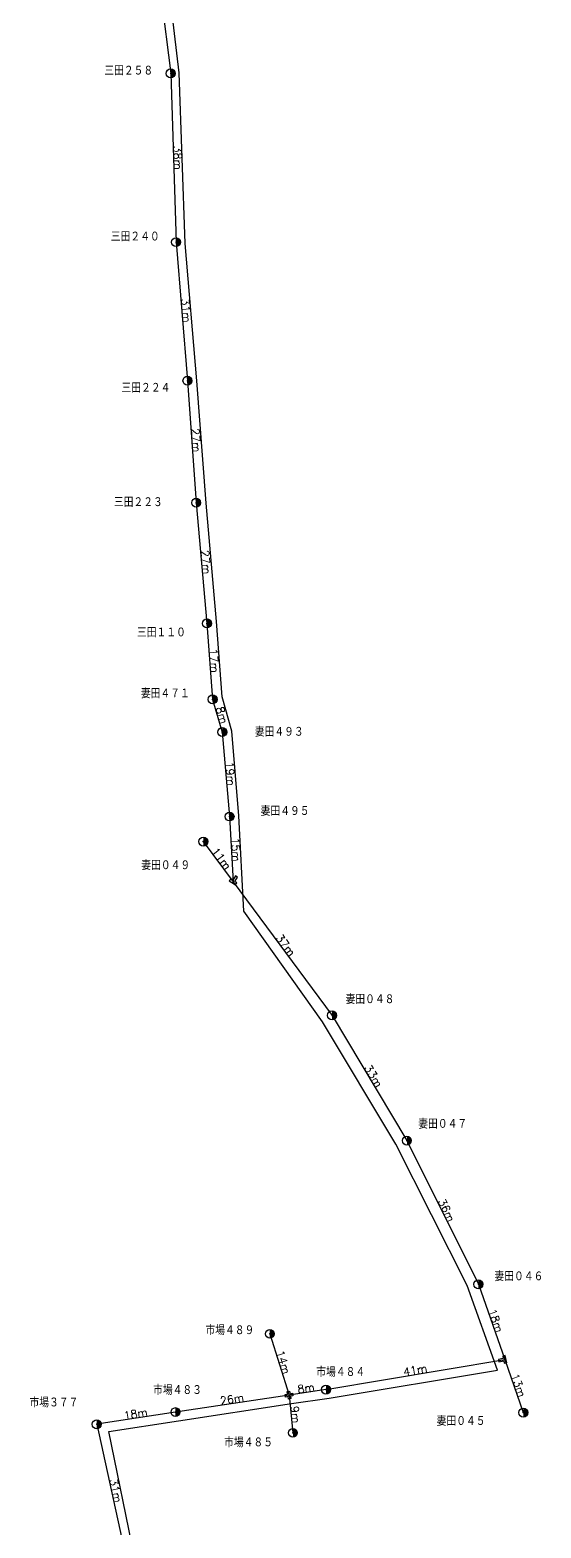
# Model space of a CAD drawing. Extents: x 11718 to 14316, y 5719 to 11395.
# Drawn here: x 12433.8 to 12548.7, y 10706.4 to 11043.2 of the extents above; entities that cross this region are included whole.
import ezdxf
from ezdxf.enums import TextEntityAlignment as Align

# ---------------------------------------------------------------- set-up
doc = ezdxf.new("R2010")
doc.units = 0
doc.header["$MEASUREMENT"] = 0
doc.header["$PDSIZE"] = 0.5
doc.layers.get('0').update_dxf_attribs({"linetype": 'CONTINUOUS'})
for name, color, linetype in [('BUN', 4, 'CONTINUOUS'), ('MESSEN', 9, 'CONTINUOUS'), ('POLE', 7, 'CONTINUOUS'), ('SPAN', 7, 'CONTINUOUS')]:
    doc.layers.add(name, color=color, linetype=linetype)
doc.styles.get("Standard").update_dxf_attribs({"font": 'txt', "bigfont": 'extfont'})

# ---------------------------------------------------------------- blocks, each defined once
blk = doc.blocks.new('T_CP')
at = {"color": 0, "linetype": 'BYBLOCK', "const_width": 1}
blk.add_lwpolyline([(0, -0.5, 1), (0, 0.5, -24.142235)], format="xyb", dxfattribs=at)
at = {"color": 0, "linetype": 'BYBLOCK'}
blk.add_circle((0, 0), 1, dxfattribs=at)
blk.add_point((0, 0), dxfattribs=at)
for tag, p, height in [('V1', (1.5, 3), 2), ('V2', (1.5, 0.5), 2), ('V3', (1.8, -0.4), 0.2), ('V4', (1.8, -0.73), 0.2), ('V5', (1.8, -1.1), 0.2), ('V6', (1.8, -1.43), 0.2), ('V7', (1.8, -1.77), 0.2), ('V8', (1.8, -2.1), 0.2)]:
    blk.add_attdef(tag, p, '', height=height, dxfattribs=at)
blk = doc.blocks.new('J_BUN')
at = {"color": 0, "linetype": 'BYBLOCK'}
blk.add_lwpolyline([(-0.84, -0.28), (-0.84, 0.28), (-0.28, 0.28), (-0.28, 0.84), (0.28, 0.84), (0.28, 0.28), (0.84, 0.28), (0.84, -0.28), (0.28, -0.28), (0.28, -0.84), (-0.28, -0.84), (-0.28, -0.28)], close=True, dxfattribs=at)
blk.add_point((0, 0), dxfattribs=at)
for tag, p, height in [('V1', (1.5, 3), 2), ('V2', (1.5, 0.5), 2), ('V3', (1.8, -0.4), 0.2), ('V4', (1.8, -0.73), 0.2), ('V5', (1.8, -1.1), 0.2), ('V6', (1.8, -1.43), 0.2), ('V7', (1.8, -1.77), 0.2), ('V8', (1.8, -2.1), 0.2)]:
    blk.add_attdef(tag, p, '', height=height, dxfattribs=at)
blk = doc.blocks.new('T_BUN')
at = {"color": 0, "linetype": 'BYBLOCK'}
blk.add_lwpolyline([(-0.84, 0.28), (-0.84, -0.28), (-0.28, -0.28), (-0.28, -1.4), (0.28, -1.4), (0.28, -0.28), (0.84, -0.28), (0.84, 0.28)], close=True, dxfattribs=at)
blk.add_point((0, 0), dxfattribs=at)
for tag, p, height in [('V1', (1.5, 3), 2), ('V2', (1.5, 0.5), 2), ('V3', (1.8, -0.4), 0.2), ('V4', (1.8, -0.73), 0.2), ('V5', (1.8, -1.1), 0.2), ('V6', (1.8, -1.43), 0.2), ('V7', (1.8, -1.77), 0.2), ('V8', (1.8, -2.1), 0.2)]:
    blk.add_attdef(tag, p, '', height=height, dxfattribs=at)

msp = doc.modelspace()

# ---------------------------------------------------------------- linework, layer by layer
at = {"layer": 'BUN', "elevation": 2}
msp.add_lwpolyline([(12457.35, 10699.87), (12451.56, 10728.06), (12467.23, 10730.49), (12492.66, 10734.38), (12501.12, 10735.55), (12538.97, 10741.84), (12532.1, 10760.89), (12516.11, 10792.68), (12499.63, 10820.18), (12481.92, 10845.09), (12480.82, 10866.49), (12479.22, 10885.53), (12477.04, 10893.25), (12475.76, 10910.22), (12473.44, 10936.79), (12471.34, 10964.31), (12468.71, 10995.23), (12467.39, 11033.6), (12462.88, 11071.61)], dxfattribs=at)
at = {"layer": 'MESSEN'}
for p, q in [((12460.79, 11071.34), (12465.47, 11033.46)), ((12465.47, 11033.46), (12466.67, 10995.52)), ((12466.67, 10995.52), (12469.23, 10964.36)), ((12469.23, 10964.36), (12471.19, 10936.93)), ((12471.19, 10936.93), (12473.61, 10909.79)), ((12473.61, 10909.79), (12474.88, 10892.71)), ((12474.88, 10892.71), (12477.06, 10885.35)), ((12477.06, 10885.35), (12478.7, 10866.36)), ((12478.7, 10866.36), (12479.5, 10851.68)), ((12472.79, 10860.73), (12479.5, 10851.68)), ((12479.5, 10851.68), (12501.74, 10821.65)), ((12501.74, 10821.65), (12518.56, 10793.49)), ((12518.56, 10793.49), (12534.65, 10761.18)), ((12534.65, 10761.18), (12540.56, 10744.29)), ((12487.75, 10750.04), (12492.08, 10736.26)), ((12500.38, 10737.5), (12540.56, 10744.29)), ((12540.56, 10744.29), (12544.74, 10732.32)), ((12492.08, 10736.26), (12466.54, 10732.44)), ((12500.38, 10737.5), (12492.08, 10736.26)), ((12492.08, 10736.26), (12492.93, 10727.78)), ((12466.54, 10732.44), (12448.84, 10729.69)), ((12448.84, 10729.69), (12455.43, 10699.51))]:
    msp.add_line(p, q, dxfattribs=at)

# ---------------------------------------------------------------- block references
at = {"layer": 'POLE'}
ref = msp.add_blockref('T_CP', (12465.47, 11033.46), dxfattribs=at)
ref.add_attrib('V1', '三田２５８', (12450.54, 11033.02), dxfattribs={"layer": '0', "height": 2})
ref = msp.add_blockref('T_CP', (12466.67, 10995.52), dxfattribs=at)
ref.add_attrib('V1', '三田２４０', (12452, 10995.71), dxfattribs={"layer": '0', "height": 2})
ref = msp.add_blockref('T_CP', (12469.23, 10964.36), dxfattribs=at)
ref.add_attrib('V1', '三田２２４', (12454.4, 10961.69), dxfattribs={"layer": '0', "height": 2})
ref = msp.add_blockref('T_CP', (12471.19, 10936.93), dxfattribs=at)
ref.add_attrib('V1', '三田２２３', (12452.69, 10935.98), dxfattribs={"layer": '0', "height": 2})
ref = msp.add_blockref('T_CP', (12473.61, 10909.79), dxfattribs=at)
ref.add_attrib('V1', '三田１１０', (12457.88, 10906.69), dxfattribs={"layer": '0', "height": 2})
ref = msp.add_blockref('T_CP', (12474.88, 10892.71), dxfattribs=at)
ref.add_attrib('V1', '妻田４７１', (12458.75, 10892.97), dxfattribs={"layer": '0', "height": 2})
ref = msp.add_blockref('T_CP', (12477.06, 10885.35), dxfattribs=at)
ref.add_attrib('V1', '妻田４９３', (12484.37, 10884.34), dxfattribs={"layer": '0', "height": 2})
ref = msp.add_blockref('T_CP', (12478.7, 10866.36), dxfattribs=at)
ref.add_attrib('V1', '妻田４９５', (12485.69, 10866.53), dxfattribs={"layer": '0', "height": 2})
ref = msp.add_blockref('T_CP', (12472.79, 10860.73), dxfattribs=at)
ref.add_attrib('V1', '妻田０４９', (12458.85, 10854.34), dxfattribs={"layer": '0', "height": 2})
for name, p, rotation in [('T_BUN', (12479.5, 10851.68), 146.4822667371856), ('T_BUN', (12540.56, 10744.29), 282.723210829893), ('J_BUN', (12492.08, 10736.26), 10.2181529011731)]:
    msp.add_blockref(name, p, dxfattribs=dict(at, rotation=rotation))
ref = msp.add_blockref('T_CP', (12501.74, 10821.65), dxfattribs=at)
ref.add_attrib('V1', '妻田０４８', (12504.77, 10824.21), dxfattribs={"layer": '0', "height": 2})
ref = msp.add_blockref('T_CP', (12518.56, 10793.49), dxfattribs=at)
ref.add_attrib('V1', '妻田０４７', (12521.12, 10796.18), dxfattribs={"layer": '0', "height": 2})
ref = msp.add_blockref('T_CP', (12534.65, 10761.18), dxfattribs=at)
ref.add_attrib('V1', '妻田０４６', (12538.25, 10761.9), dxfattribs={"layer": '0', "height": 2})
ref = msp.add_blockref('T_CP', (12487.75, 10750.04), dxfattribs=at)
ref.add_attrib('V1', '市場４８９', (12473.27, 10749.78), dxfattribs={"layer": '0', "height": 2})
ref = msp.add_blockref('T_CP', (12500.38, 10737.5), dxfattribs=at)
ref.add_attrib('V1', '市場４８４', (12498.19, 10740.39), dxfattribs={"layer": '0', "height": 2})
ref = msp.add_blockref('T_CP', (12466.54, 10732.44), dxfattribs=at)
ref.add_attrib('V1', '市場４８３', (12461.5, 10736.33), dxfattribs={"layer": '0', "height": 2})
ref = msp.add_blockref('T_CP', (12448.84, 10729.69), dxfattribs=at)
ref.add_attrib('V1', '市場３７７', (12433.72, 10733.53), dxfattribs={"layer": '0', "height": 2})
ref = msp.add_blockref('T_CP', (12544.74, 10732.32), dxfattribs=at)
ref.add_attrib('V1', '妻田０４５', (12525.25, 10729.36), dxfattribs={"layer": '0', "height": 2})
ref = msp.add_blockref('T_CP', (12492.93, 10727.78), dxfattribs=at)
ref.add_attrib('V1', '市場４８５', (12477.47, 10724.56), dxfattribs={"layer": '0', "height": 2})

# ---------------------------------------------------------------- texts
at = {"layer": 'SPAN'}
for s, rotation, p in [('38m', 272, (12467.07, 11014.5)), ('31m', 275, (12468.94, 10980.15)), ('27m', 274, (12471.19, 10950.96)), ('27m', 275, (12473.39, 10923.57)), ('17m', 274, (12475.24, 10901.39)), ('8m', 287, (12476.98, 10889.16)), ('19m', 275, (12478.88, 10875.97)), ('15m', 273, (12480.11, 10858.93)), ('11m', 307, (12476.87, 10856.91)), ('37m', 307, (12491.32, 10837.41)), ('33m', 301, (12511.06, 10808)), ('36m', 296, (12527.48, 10777.82)), ('18m', 289, (12538.57, 10753.01)), ('14m', 287, (12490.8, 10743.66)), ('41m', 10, (12520.43, 10741.9)), ('13m', 289, (12543.65, 10738.48)), ('26m', 9, (12479.25, 10735.35)), ('8m', 9, (12495.89, 10737.84)), ('18m', 9, (12457.58, 10732.06)), ('9m', 276, (12493.52, 10731.88)), ('31m', 282, (12453.13, 10714.76))]:
    msp.add_text(s, height=1.8, rotation=rotation, dxfattribs=at).set_placement(p, align=Align.MIDDLE_CENTER)

doc.saveas('drawing.dxf')
